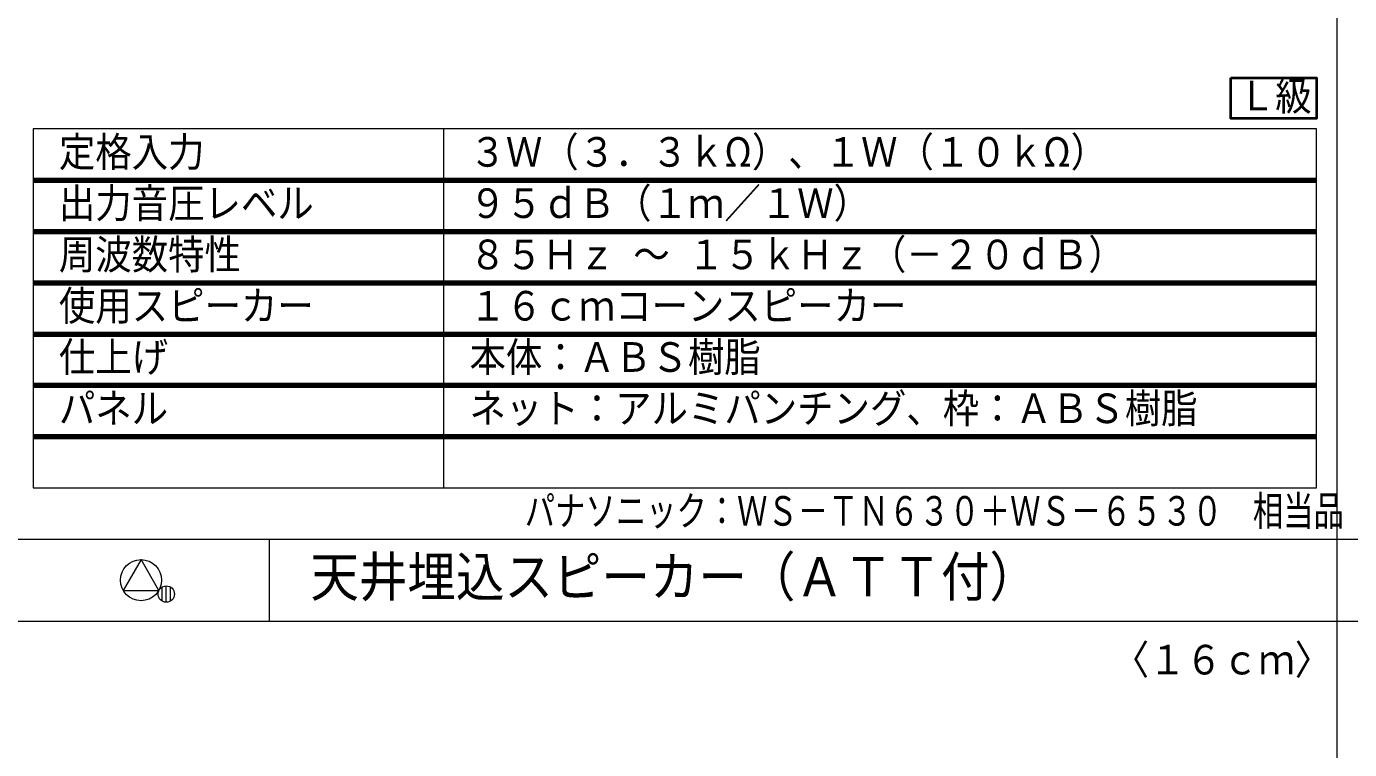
# Model space of a CAD drawing. Units: millimetres on the paper. Extents: x -1226 to 1226, y -319 to 241.
# Drawn here: x 1.3 to 130.2, y -177.5 to -107 of the extents above; entities that cross this region are included whole.
import ezdxf
from ezdxf.enums import TextEntityAlignment as Align

# ---------------------------------------------------------------- set-up
doc = ezdxf.new("R2010")
doc.units = ezdxf.units.MM
for name, color, linetype, lineweight in [('0-2_Defpoints', 2, 'Continuous', 80), ('0-5_gaikei', 1, 'Continuous', 80), ('0-7_waku', 7, 'Continuous', 20), ('0-A_SYSTEM', 7, 'Continuous', 20)]:
    doc.layers.add(name, color=color, linetype=linetype, lineweight=lineweight)
doc.layers.add('0-6_moji1', color=1, linetype='Continuous')
doc.styles.add('ＭＳ ゴシック', font='')
doc.styles.get('ＭＳ ゴシック').set_extended_font_data('MS Gothic')

msp = doc.modelspace()

# ---------------------------------------------------------------- linework, layer by layer
at = {"layer": '0-2_Defpoints', "lineweight": 40}
msp.add_lwpolyline([(118.679, -112.024), (127, -112.024), (127, -115.991), (118.679, -115.991)], close=True, dxfattribs=at)
at = {"layer": '0-5_gaikei', "color": 4, "lineweight": 9}
for p, q in [((2, -116.991), (2, -151.991)), ((127, -116.991), (2, -116.991)), ((42, -151.991), (42, -116.991)), ((127, -151.991), (127, -116.991)), ((2, -151.991), (127, -151.991))]:
    msp.add_line(p, q, dxfattribs=at)
at = {"layer": '0-5_gaikei'}
for p, q in [((2, -121.991), (127, -121.991)), ((2, -126.991), (127, -126.991)), ((2, -131.991), (127, -131.991)), ((2, -136.991), (127, -136.991)), ((2, -141.991), (127, -141.991)), ((2, -146.991), (127, -146.991))]:
    msp.add_line(p, q, dxfattribs=at)
at = {"layer": '0-7_waku'}
for p, q in [((14.561, -163.041), (14.561, -161.656)), ((14.961, -163.149), (14.961, -161.548)), ((15.361, -163.042), (15.361, -161.656)), ((15.761, -162.366), (15.761, -162.331))]:
    msp.add_line(p, q, dxfattribs=at)
msp.add_lwpolyline([(12.5, -158.991), (10.768, -161.991), (14.232, -161.991)], close=True, dxfattribs=at)
for centre, radius in [((12.5, -160.991), 2), ((14.961, -162.349), 0.8)]:
    msp.add_circle(centre, radius, dxfattribs=at)
at = {"layer": '0-A_SYSTEM'}
for p, q in [((129, 203.009), (129, -276.991)), ((-258, -156.991), (387, -156.991)), ((25, -156.991), (25, -164.991)), ((-258, -164.991), (387, -164.991))]:
    msp.add_line(p, q, dxfattribs=at)

# ---------------------------------------------------------------- texts
at = {"layer": '0-2_Defpoints', "style": 'ＭＳ ゴシック', "width": 0.9}
for s, height, p in [('Ｌ級', 2.889, (119.44, -116.063)), ('定格入力', 2.889, (4.5, -121.546)), ('３Ｗ（３．３ｋΩ）、１Ｗ（１０ｋΩ）', 2.889, (44.5, -121.546)), ('出力音圧レベル', 2.889, (4.5, -126.546)), ('９５ｄＢ（１ｍ／１Ｗ）', 2.889, (44.5, -126.546)), ('周波数特性', 2.889, (4.5, -131.546)), ('８５Ｈｚ ～ １５ｋＨｚ（－２０ｄＢ）', 2.889, (44.5, -131.546)), ('使用スピーカー', 2.889, (4.5, -136.546)), ('１６ｃｍコーンスピーカー', 2.889, (44.5, -136.546)), ('仕上げ', 2.889, (4.5, -141.546)), ('本体：ＡＢＳ樹脂', 2.889, (44.5, -141.546)), ('パネル', 2.889, (4.5, -146.546)), ('ネット：アルミパンチング、枠：ＡＢＳ樹脂', 2.889, (44.5, -146.546)), ('天井埋込スピーカー（ＡＴＴ付）', 3.849, (29, -163.731)), ('〈１６ｃｍ〉', 2.889, (107.161, -171.052))]:
    msp.add_text(s, height=height, dxfattribs=at).set_placement(p, align=Align.BOTTOM_LEFT)
at = {"layer": '0-6_moji1', "style": 'ＭＳ ゴシック', "width": 0.75}
msp.add_text('パナソニック：ＷＳ－ＴＮ６３０＋ＷＳ－６５３０\u3000相当品', height=2.889, dxfattribs=at).set_placement((49.88, -156.546), align=Align.BOTTOM_LEFT)

doc.saveas('drawing.dxf')
